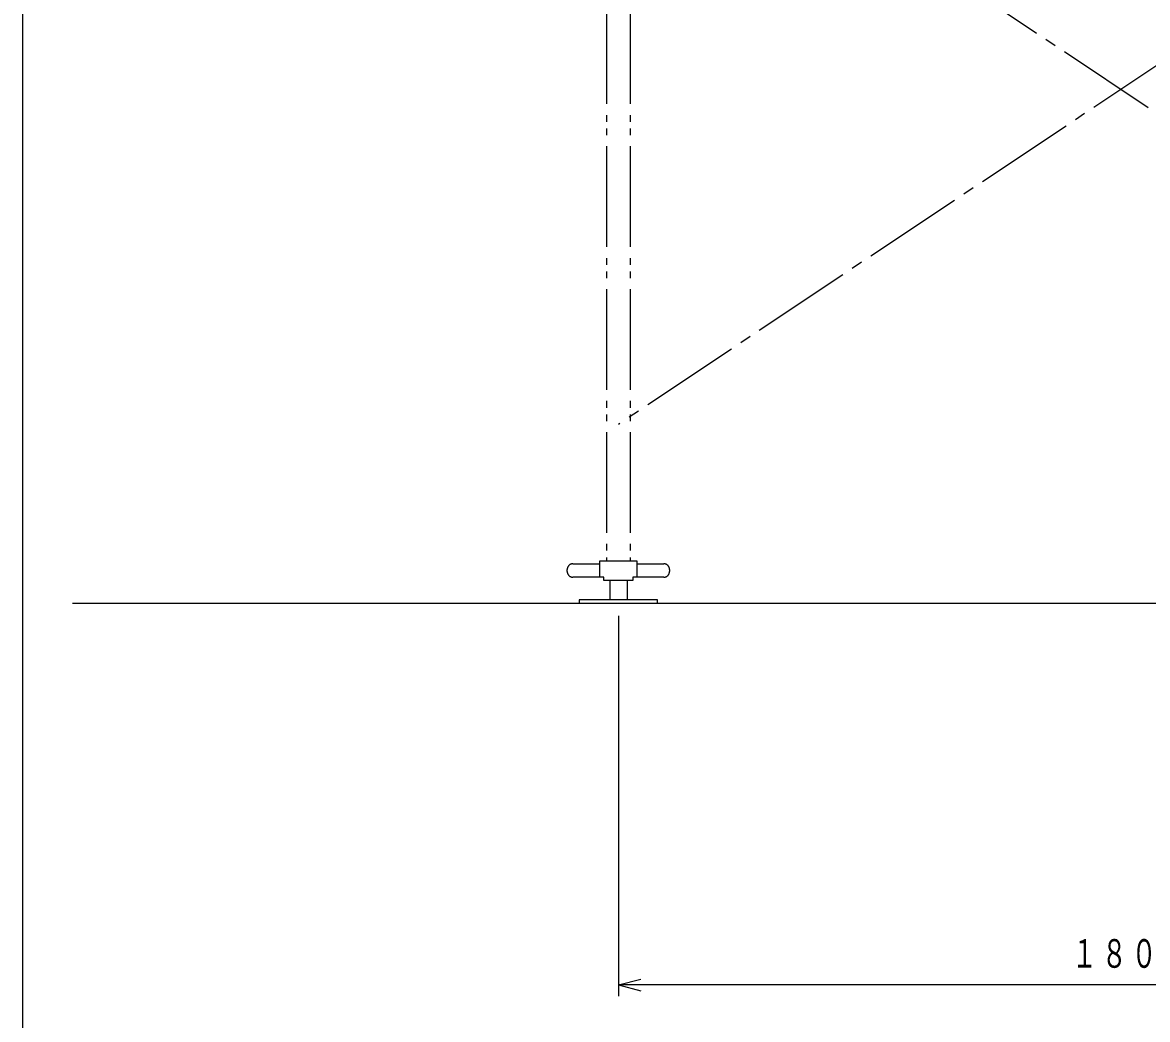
# Model space of a CAD drawing. Units: millimetres, scale not verified. Extents: x -7950 to 7710, y -5600 to 5443.
# Drawn here: x -7950 to -5936, y -3441 to -1655 of the extents above; entities that cross this region are included whole.
import ezdxf

# ---------------------------------------------------------------- set-up
doc = ezdxf.new("R2010")
doc.units = ezdxf.units.MM
doc.header["$LTSCALE"] = 20
doc.linetypes.add('CHAIN2', pattern=[12, 9, -1, 1, -1])
doc.linetypes.add('DOUBLE_CHAIN2', pattern=[12.8, 9, -1, 0.6, -0.6, 0.6, -1])
doc.layers.add('0-0_1', color=1, linetype='Continuous')
doc.layers.add('0-3_10', color=7, linetype='Continuous')
doc.styles.add('ＭＳ ゴシック', font='')
doc.styles.get('ＭＳ ゴシック').set_extended_font_data('MS Gothic')

# ---------------------------------------------------------------- blocks, each defined once
blk = doc.blocks.new('D12')
at = {"layer": '0-0_1', "color": 4}
for p, q in [((1526.84, 3221.99), (1526.84, 2541.28)), ((1526.84, 2561.28), (1566.84, 2572)), ((3326.84, 2561.28), (1526.84, 2561.28)), ((1526.84, 2561.28), (1566.84, 2550.56)), ((3326.84, 2561.28), (3286.84, 2572)), ((3326.84, 2561.28), (3286.84, 2550.56))]:
    blk.add_line(p, q, dxfattribs=at)
at = {"layer": '0-0_1', "color": 7, "insert": (2338.84, 2591.28), "char_height": 51.32, "attachment_point": 7, "style": 'ＭＳ ゴシック'}
blk.add_mtext('\\T1.17;\\W0.65;１８００', dxfattribs=at)

msp = doc.modelspace()

# ---------------------------------------------------------------- linework, layer by layer
at = {"layer": '0-0_1', "color": 2, "linetype": 'DOUBLE_CHAIN2'}
for p, q in [((-6904.51, 2474.99), (-6904.51, -2619.51)), ((-6861.81, 2474.99), (-6861.81, -2619.51)), ((-6974.66, -2638.51), (-6974.66, -2634.51)), ((-6964.66, -2624.51), (-6916.16, -2624.51)), ((-6850.16, -2619.51), (-6850.16, -2648.51)), ((-6850.16, -2624.51), (-6801.66, -2624.51)), ((-6791.66, -2634.51), (-6791.66, -2638.51)), ((-6909.16, -2648.51), (-6964.66, -2648.51)), ((-6909.16, -2654.51), (-6909.16, -2648.51)), ((-6857.16, -2654.51), (-6909.16, -2654.51)), ((-6898.66, -2654.51), (-6898.66, -2689.01)), ((-6867.66, -2654.51), (-6867.66, -2689.01)), ((-6801.66, -2648.51), (-6857.16, -2648.51)), ((-6857.16, -2648.51), (-6857.16, -2654.51))]:
    msp.add_line(p, q, dxfattribs=at)
at = {"layer": '0-0_1', "color": 2, "linetype": 'CHAIN2'}
for p, q in [((-6883.16, -1175.01), (-5083.16, -2375.01)), ((-5083.16, -1175.01), (-6883.16, -2375.01))]:
    msp.add_line(p, q, dxfattribs=at)
at = {"layer": '0-0_1'}
msp.add_line((-7860.19, -2695.01), (4823.41, -2695.01), dxfattribs=at)
at = {"layer": '0-0_1', "color": 2, "linetype": 'DOUBLE_CHAIN2'}
for points in [[(-6916.16, -2648.51), (-6916.16, -2619.51), (-6850.16, -2619.51)], [(-6813.16, -2695.01), (-6813.16, -2689.01), (-6953.16, -2689.01), (-6953.16, -2695.01)]]:
    msp.add_lwpolyline(points, dxfattribs=at)
for centre, start, end in [((-6964.66, -2634.51), 90, 180), ((-6964.66, -2638.51), 180, 270), ((-6801.66, -2634.51), 0, 90), ((-6801.66, -2638.51), 270, 0)]:
    msp.add_arc(centre, 10, start, end, dxfattribs=at)
at = {"layer": '0-3_10'}
msp.add_lwpolyline([(-7950, -5600), (7710, -5600), (7710, 5443.2), (-7950, 5443.2)], close=True, dxfattribs=at)

# ---------------------------------------------------------------- block references
at = {"layer": '0-0_1'}
msp.add_blockref('D12', (-8410, -5940), dxfattribs=at)

doc.saveas('drawing.dxf')
